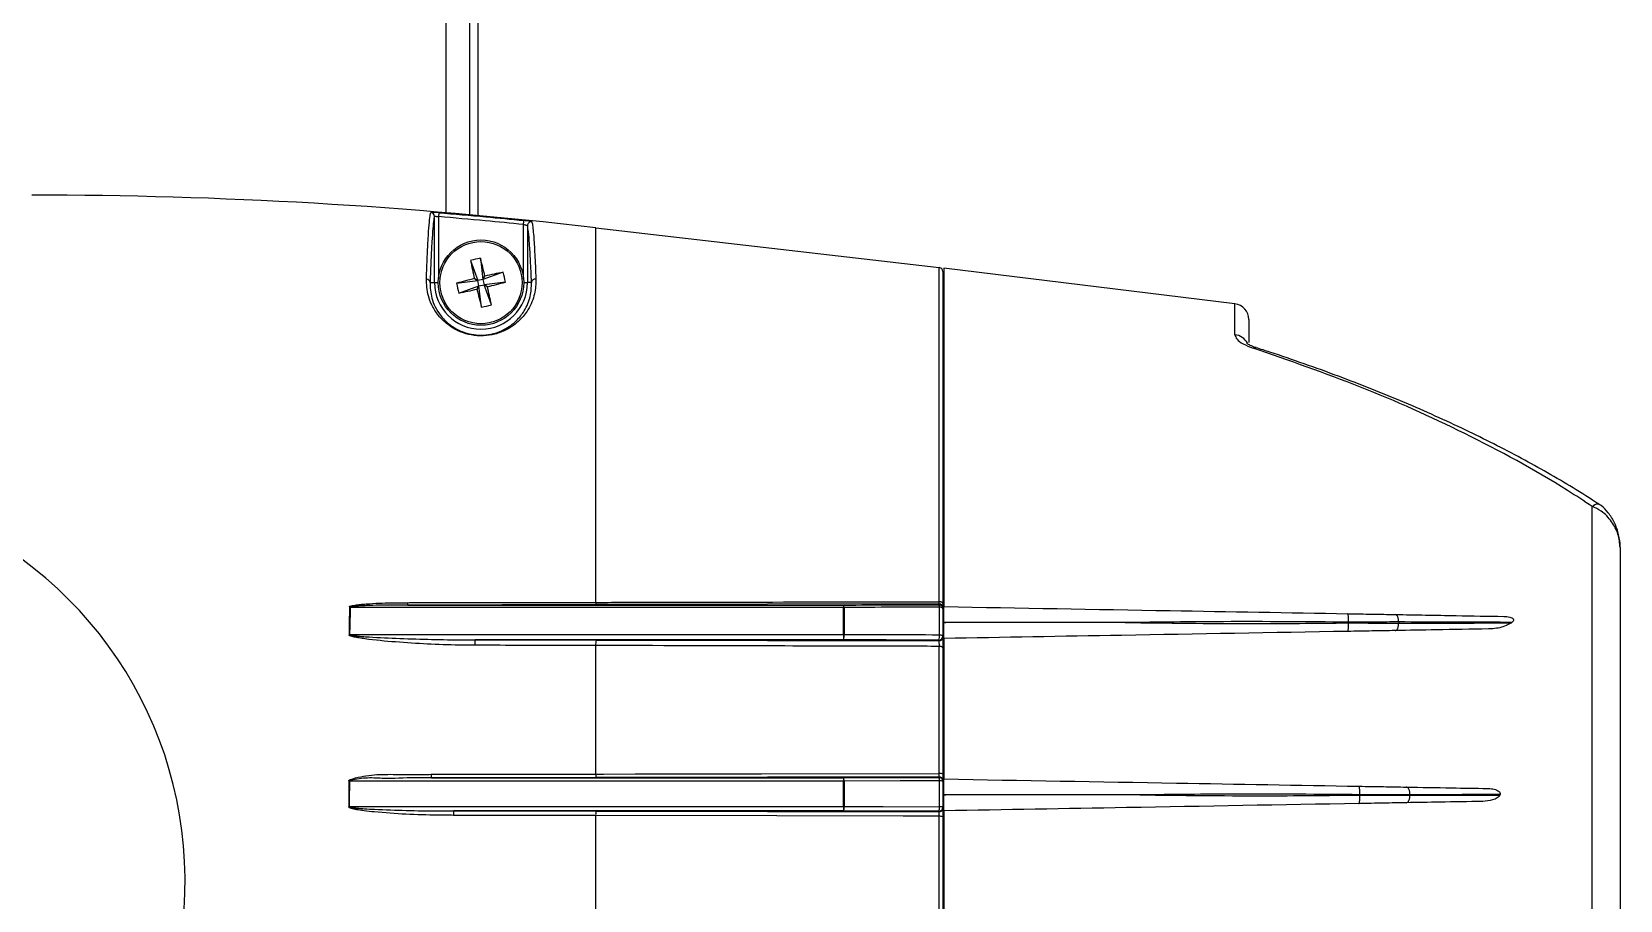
# Model space of a CAD drawing. Extents: x 12.3 to 108.7, y 1.1 to 80.4.
# Drawn here: x 77.17 to 83.16, y 32.62 to 35.89 of the extents above; entities that cross this region are included whole.
import ezdxf

# ---------------------------------------------------------------- set-up
doc = ezdxf.new("R2010")
doc.units = 0
doc.header["$MEASUREMENT"] = 0
doc.layers.add('OBJECT', color=7, linetype='CONTINUOUS')

msp = doc.modelspace()

# ---------------------------------------------------------------- linework, layer by layer
at = {"layer": 'OBJECT'}
for p, q in [((78.8551, 40.9625), (78.8561, 35.2001)), ((78.7361, 35.2107), (78.7351, 40.8725)), ((78.8261, 35.2029), (78.8251, 40.8725)), ((78.6923, 34.947), (78.6923, 35.197)), ((78.7073, 35.1959), (78.7073, 34.9624)), ((79.0278, 34.9624), (79.0278, 35.1663)), ((79.0428, 35.1618), (79.0428, 34.947)), ((79.3004, 33.7412), (79.3004, 35.154)), ((79.3004, 35.154), (80.5962, 35.0036)), ((78.8283, 35.0302), (78.8552, 34.9546)), ((78.8653, 35.039), (78.8752, 34.9593)), ((80.5962, 33.7437), (80.5962, 35.0036)), ((80.6095, 34.9887), (80.6095, 33.737)), ((81.7112, 34.8673), (80.6138, 35.002)), ((80.6138, 35.002), (80.6138, 33.725)), ((78.6754, 34.947), (78.6923, 34.947)), ((78.6923, 34.947), (78.7066, 34.947)), ((78.7755, 34.9447), (78.8552, 34.9546)), ((78.7843, 34.9077), (78.8599, 34.9346)), ((78.843, 34.9621), (78.8552, 34.9546)), ((78.8599, 34.9346), (78.8524, 34.9225)), ((78.8752, 34.9593), (78.8552, 34.9546)), ((78.8599, 34.9346), (78.8552, 34.9546)), ((78.8599, 34.9346), (78.8799, 34.9393)), ((78.8698, 34.8549), (78.8599, 34.9346)), ((78.9508, 34.9862), (78.8752, 34.9593)), ((78.8752, 34.9593), (78.8827, 34.9715)), ((78.8752, 34.9593), (78.8799, 34.9393)), ((78.9596, 34.9492), (78.8799, 34.9393)), ((78.8921, 34.9318), (78.8799, 34.9393)), ((78.9068, 34.8637), (78.8799, 34.9393)), ((79.0286, 34.947), (79.0428, 34.947)), ((79.0581, 34.947), (79.0428, 34.947)), ((81.7112, 34.7505), (81.7112, 34.8673)), ((81.7638, 34.8078), (81.7638, 34.7214)), ((83.0585, 31.2808), (83.0585, 34.1032)), ((83.085, 34.1108), (83.0838, 34.1118)), ((83.1638, 33.9481), (83.1638, 31.436)), ((79.3021, 33.7326), (78.5914, 33.7312)), ((78.5914, 33.7312), (80.2345, 33.731)), ((80.5945, 33.7355), (79.3021, 33.7326)), ((80.5945, 33.7321), (80.5945, 33.7355)), ((78.3872, 33.7223), (78.3745, 33.7223)), ((80.2344, 33.6202), (80.2344, 33.7221)), ((80.2368, 33.722), (80.2368, 33.6201)), ((80.5969, 33.6192), (80.5969, 33.7232)), ((80.6095, 33.7205), (80.6095, 33.7171)), ((80.6095, 33.7171), (80.6095, 33.6137)), ((78.372, 33.62), (78.3855, 33.62)), ((80.6095, 33.6137), (80.6095, 33.6109)), ((80.6138, 33.6652), (80.6138, 33.6649)), ((82.1396, 33.6665), (82.1396, 33.6636)), ((82.3287, 33.6673), (82.3287, 33.6627)), ((80.2345, 33.5998), (78.8459, 33.5996)), ((78.8459, 33.5996), (79.3021, 33.5987)), ((79.3004, 33.0936), (79.3004, 33.5784)), ((79.3021, 33.5987), (80.5945, 33.5959)), ((80.5945, 33.5959), (80.5945, 33.5987)), ((80.5962, 33.0961), (80.5962, 33.5752)), ((80.6095, 33.5695), (80.6095, 33.0935)), ((80.6138, 33.605), (80.6138, 33.075)), ((78.3698, 33.0701), (78.3691, 32.9685)), ((79.3021, 33.081), (78.6804, 33.0799)), ((78.6804, 33.0799), (80.2345, 33.0798)), ((80.5945, 33.0837), (79.3021, 33.081)), ((80.5945, 33.0808), (80.5945, 33.0837)), ((78.3854, 33.0672), (78.3716, 33.0672)), ((80.2344, 32.9712), (80.2344, 33.067)), ((80.2368, 33.0669), (80.2368, 32.9711)), ((80.5969, 32.9702), (80.5969, 33.068)), ((80.6095, 33.0687), (80.6095, 33.0658)), ((80.6095, 33.0658), (80.6095, 32.9685)), ((80.6138, 33.0152), (80.6138, 33.0149)), ((82.1823, 33.0157), (82.1823, 33.0144)), ((82.3714, 33.0156), (82.3714, 33.0145)), ((78.3705, 32.971), (78.3848, 32.971)), ((80.2345, 32.9545), (78.7652, 32.9544)), ((78.7652, 32.9544), (79.3021, 32.9534)), ((79.3021, 32.9534), (80.5945, 32.9508)), ((80.5945, 32.9508), (80.5945, 32.9535)), ((80.6095, 32.9685), (80.6095, 32.9658)), ((80.6138, 32.955), (80.6138, 32.429)), ((79.3004, 32.4471), (79.3004, 32.9369)), ((80.5962, 32.4499), (80.5962, 32.9342)), ((80.6095, 32.9327), (80.6095, 32.4514))]:
    msp.add_line(p, q, dxfattribs=at)
at = {"layer": 'OBJECT', "flags": 128}
for points in [[(78.7085, 35.2108), (78.7085, 35.2104), (78.7084, 35.2095), (78.7083, 35.2081), (78.7082, 35.2062), (78.708, 35.204), (78.7078, 35.2015), (78.7075, 35.1987), (78.7073, 35.1959)], [(79.0278, 35.1663), (79.0281, 35.1691), (79.0284, 35.1719), (79.0286, 35.1744), (79.0289, 35.1766), (79.029, 35.1785), (79.0292, 35.1799), (79.0293, 35.1808), (79.0293, 35.1812)], [(81.7804, 34.6996), (81.7869, 34.702), (81.7915, 34.7016)], [(83.0585, 34.1032), (83.0682, 34.11), (83.0766, 34.113), (83.0831, 34.1122), (83.0838, 34.1118)], [(80.6095, 33.737), (80.6093, 33.7382), (80.6085, 33.7394), (80.6073, 33.7405), (80.6057, 33.7415), (80.6037, 33.7423), (80.6014, 33.743), (80.5989, 33.7435), (80.5962, 33.7437)], [(80.2344, 33.7221), (80.2044, 33.7221), (80.0844, 33.7221), (79.6044, 33.7222), (78.3872, 33.7223)], [(80.6095, 33.7171), (80.6093, 33.7182), (80.6086, 33.7193), (80.6075, 33.7203), (80.6059, 33.7212), (80.604, 33.7219), (80.6018, 33.7225), (80.5994, 33.723), (80.5969, 33.7232)], [(78.3855, 33.62), (78.4155, 33.62), (78.5355, 33.62), (79.0155, 33.6201), (80.2344, 33.6202)], [(80.5969, 33.6192), (80.5994, 33.619), (80.6018, 33.6186), (80.604, 33.618), (80.6059, 33.6173), (80.6075, 33.6165), (80.6086, 33.6156), (80.6093, 33.6147), (80.6095, 33.6137)], [(80.6095, 33.5695), (80.6093, 33.5706), (80.6085, 33.5716), (80.6073, 33.5725), (80.6057, 33.5733), (80.6037, 33.5741), (80.6014, 33.5746), (80.5989, 33.575), (80.5962, 33.5752)], [(79.3004, 33.0936), (79.3302, 33.0937), (79.4493, 33.0939), (79.926, 33.0948), (80.5962, 33.0961)], [(80.2345, 33.0798), (80.4206, 33.0803), (80.5945, 33.0808)], [(80.2344, 33.067), (80.2044, 33.067), (80.0844, 33.067), (79.6044, 33.067), (78.3854, 33.0672)], [(80.5969, 33.068), (80.5672, 33.0679), (80.4487, 33.0676), (80.2368, 33.0669)], [(78.3848, 32.971), (78.4148, 32.971), (78.5348, 32.971), (79.0148, 32.971), (80.2344, 32.9712)], [(80.5945, 32.9535), (80.4201, 32.954), (80.2345, 32.9545)], [(80.2368, 32.9711), (80.2665, 32.9711), (80.385, 32.9707), (80.5969, 32.9702)], [(80.5962, 32.9342), (80.5797, 32.9343), (80.4605, 32.9345), (79.9837, 32.9355), (79.3004, 32.9369)]]:
    msp.add_lwpolyline(points, dxfattribs=at)
at = {"layer": 'OBJECT'}
for radius in [0.161, 0.1549]:
    msp.add_circle((78.8676, 34.947), radius, dxfattribs=at)
for centre, radius, start, end in [((77.1734, 16.8302), 18.4468, 83.37883, 90), ((78.6773, 35.1969), 0.015, 0.09332, 85.29853), ((79.0578, 35.1618), 0.015, 84.16613, 179.88992), ((78.938, 34.6493), 0.3964, 100.56009, 106.06169), ((81.5402, 35.5816), 2.7674, 191.49251, 192.93646), ((76.1932, 34.3165), 2.7681, 13.68547, 15.12902), ((80.5945, 34.9887), 0.015, 0, 83.37883), ((78.6611, 34.9461), 0.0143, 3.40921, 88.08738), ((78.8676, 34.947), 0.1753, 180, 0), ((79.4978, 32.273), 2.7677, 103.68521, 105.12899), ((79.1655, 35.0174), 0.3967, 190.56197, 196.06014), ((79.5024, 32.2734), 2.7683, 101.4929, 102.93636), ((78.2372, 37.6211), 2.7679, 283.68526, 285.12894), ((76.1927, 34.3118), 2.7696, 11.49333, 12.93611), ((78.5698, 34.8765), 0.3966, 10.56113, 16.06098), ((79.0728, 34.946), 0.0147, 82.47249, 176.41665), ((78.2329, 37.6195), 2.7673, 281.49271, 282.93668), ((81.5397, 35.5768), 2.7658, 193.68461, 195.12936), ((80.5988, 34.9098), 0.015, 315.33903, 0), ((81.7038, 34.8078), 0.06, 0, 83), ((78.7971, 35.2447), 0.3965, 280.56026, 286.06131), ((81.705, 34.6911), 0.0597, 26.9165, 84.05725), ((76.2515, 32.692), 1.5, 209.92643, 65.38549), ((78.6135, 33.7386), 0.0233, 176.46768, 198.44467), ((79.3163, 33.7399), 0.0159, 175.25149, 207.36688), ((80.5069, 33.7236), 0.2725, 178.43896, 180.3229), ((80.2233, 33.7233), 0.0136, 354.38155, 34.62791), ((80.5945, 33.7205), 0.015, 0.00639, 90.00341), ((80.5837, 33.7245), 0.0133, 354.43804, 35.01726), ((80.5945, 33.7171), 0.015, 0.00612, 90.00369), ((80.2345, 33.6851), 0.037, 86.38001, 90.15402), ((81.0679, 33.6139), 0.8336, 179.56885, 180.97383), ((80.2345, 33.5791), 0.0411, 86.74103, 90.13803), ((80.2009, 33.6139), 0.0365, 337.12769, 9.78673), ((80.5608, 33.6129), 0.0366, 337.12345, 9.86466), ((80.5945, 33.6137), 0.015, 269.99631, 359.99388), ((80.5945, 33.6109), 0.015, 269.99631, 359.9936), ((78.9046, 33.5855), 0.0603, 166.4661, 185.86648), ((79.348, 33.5846), 0.048, 162.86618, 187.42404), ((78.7176, 33.0899), 0.0385, 176.05891, 195.01958), ((79.3281, 33.091), 0.0278, 174.66193, 201.00917), ((80.7147, 33.0697), 0.4803, 178.80317, 180.33023), ((80.2149, 33.0696), 0.0221, 353.18625, 27.46333), ((80.5945, 33.0687), 0.015, 0.00639, 90.00341), ((80.575, 33.0706), 0.022, 353.19858, 27.53888), ((80.5945, 33.0658), 0.015, 0.00639, 90.00341), ((80.5992, 33.0759), 0.0204, 59.56323, 98.22946), ((80.2345, 32.9655), 0.1014, 88.68237, 90.05725), ((80.5996, 33.0464), 0.0218, 62.83903, 97.21314), ((80.6092, 33.033), 0.00768, 272.70698, 307.65904), ((80.6095, 33.032), 0.00672, 270.1165, 310.24867), ((78.8158, 32.9421), 0.052, 166.37747, 184.63619), ((79.3397, 32.9411), 0.0396, 161.93262, 186.08543), ((80.9252, 32.9669), 0.6908, 179.64356, 181.02327), ((80.2345, 32.8349), 0.1362, 89.01862, 90.04213), ((80.2066, 32.9669), 0.0305, 336.01723, 7.97141), ((80.5666, 32.9659), 0.0305, 336.03506, 7.98301), ((80.5945, 32.9685), 0.015, 269.99638, 359.99368), ((80.5945, 32.9658), 0.015, 269.99638, 359.99368), ((80.5996, 32.9421), 0.0282, 69.51217, 95.66239), ((80.6092, 32.9776), 0.00868, 271.86868, 302.09896), ((80.5993, 32.9027), 0.0317, 71.11597, 95.46614)]:
    msp.add_arc(centre, radius, start, end, dxfattribs=at)
for centre, major_axis, start_param, end_param in [((85.2325, 32.692), (3.0188, 0), 2.532933, 2.534061), ((85.5957, 32.692), (2.9415, 0), 2.944733, 2.946684)]:
    msp.add_ellipse(centre, major_axis=major_axis, ratio=0.564143, start_param=start_param, end_param=end_param, dxfattribs=at)
for points, knots in [([(78.6616, 34.9604), (78.6627, 34.9895), (78.6649, 35.0477), (78.6684, 35.1153), (78.672, 35.1673), (78.6747, 35.1916), (78.6768, 35.2055), (78.6778, 35.209), (78.6785, 35.2119)], [0, 0, 0, 0, 0.207238, 0.414476, 0.627735, 0.840994, 0.870634, 1, 1, 1, 1]), ([(78.6923, 35.197), (78.6914, 35.1932), (78.6892, 35.1845), (78.6859, 35.1535), (78.6823, 35.1033), (78.6788, 35.0362), (78.6765, 34.9767), (78.6754, 34.947)], [0, 0, 0, 0, 0.1589953, 0.366236, 0.5734768, 0.7867384, 1, 1, 1, 1]), ([(78.7085, 35.2108), (78.7064, 35.211), (78.701, 35.2114), (78.6926, 35.212), (78.685, 35.2123), (78.6797, 35.2123), (78.6789, 35.212), (78.6785, 35.2119)], [0, 0, 0, 0, 0.135941, 0.351685, 0.56732, 0.783549, 1, 1, 1, 1]), ([(78.6923, 35.197), (78.6925, 35.1971), (78.6929, 35.1974), (78.6955, 35.1974), (78.6994, 35.1971), (78.7035, 35.1965), (78.7062, 35.1961), (78.7073, 35.1959)], [0, 0, 0, 0, 0.215648, 0.430899, 0.646267, 0.862919, 1, 1, 1, 1]), ([(79.0278, 35.1663), (78.9799, 35.171), (78.8731, 35.1816), (78.7662, 35.1908), (78.7073, 35.1959)], [0, 0, 0, 0, 0.448856, 1, 1, 1, 1]), ([(78.7085, 35.2108), (78.7675, 35.2058), (78.8745, 35.1966), (78.9814, 35.186), (79.0293, 35.1812)], [0, 0, 0, 0, 0.551144, 1, 1, 1, 1]), ([(79.0593, 35.1767), (79.0592, 35.1768), (79.0588, 35.1771), (79.0553, 35.1779), (79.0485, 35.179), (79.0395, 35.1801), (79.0327, 35.1808), (79.0293, 35.1812)], [0, 0, 0, 0, 0.126339, 0.344961, 0.563733, 0.781985, 1, 1, 1, 1]), ([(79.0593, 35.1767), (79.0598, 35.1751), (79.0621, 35.1662), (79.0659, 35.1316), (79.0706, 35.0585), (79.0733, 34.9933), (79.0747, 34.9606)], [0, 0, 0, 0, 0.081959, 0.443626, 0.720357, 1, 1, 1, 1]), ([(79.0278, 35.1663), (79.0295, 35.1659), (79.0329, 35.1652), (79.0374, 35.1641), (79.0408, 35.163), (79.0425, 35.1622), (79.0427, 35.1619), (79.0428, 35.1618)], [0, 0, 0, 0, 0.219139, 0.438506, 0.657504, 0.874966, 1, 1, 1, 1]), ([(79.0581, 34.947), (79.0569, 34.9758), (79.0545, 35.0335), (79.0507, 35.0965), (79.0468, 35.1426), (79.0441, 35.1554), (79.0428, 35.1618)], [0, 0, 0, 0, 0.245748, 0.491496, 0.745748, 1, 1, 1, 1]), ([(79.0747, 34.9606), (79.0741, 34.9421), (79.073, 34.9052), (79.0512, 34.8513), (79.0153, 34.8043), (78.9726, 34.7717), (78.9236, 34.7522), (78.8773, 34.7448), (78.8319, 34.748), (78.7875, 34.761), (78.7422, 34.7861), (78.706, 34.8218), (78.6817, 34.8609), (78.6637, 34.9083), (78.6624, 34.9398), (78.6616, 34.9604)], [0, 0, 0, 0, 0.125433, 0.250544, 0.33583, 0.421463, 0.47417, 0.518562, 0.563218, 0.601623, 0.653332, 0.731718, 0.800834, 0.870115, 1, 1, 1, 1]), ([(78.6754, 34.947), (78.6762, 34.928), (78.6778, 34.8891), (78.7047, 34.8306), (78.7495, 34.7862), (78.7917, 34.7628), (78.8307, 34.7514), (78.8581, 34.7489), (78.8865, 34.7495), (78.9187, 34.7546), (78.9641, 34.7727), (79.0036, 34.8029), (79.0368, 34.8463), (79.0568, 34.896), (79.0577, 34.93), (79.0581, 34.947)], [0, 0, 0, 0, 0.131763, 0.270738, 0.348597, 0.399168, 0.436279, 0.471688, 0.479413, 0.522521, 0.574394, 0.659829, 0.745717, 0.872705, 1, 1, 1, 1]), ([(81.7112, 34.7505), (81.7128, 34.745), (81.716, 34.7341), (81.7401, 34.7154), (81.7667, 34.705), (81.7804, 34.6996)], [0, 0, 0, 0, 0.326541, 0.652944, 1, 1, 1, 1]), ([(81.7916, 34.7016), (81.7911, 34.7017), (81.782, 34.7044), (81.7691, 34.7101), (81.7575, 34.7171), (81.7564, 34.7182), (81.7559, 34.7186)], [0, 0, 0, 0, 0.020624, 0.417903, 0.754576, 1, 1, 1, 1]), ([(83.0585, 34.1032), (83.0274, 34.1235), (82.8719, 34.2248), (82.5827, 34.3819), (82.1861, 34.5591), (81.9159, 34.6527), (81.7804, 34.6996)], [0, 0, 0, 0, 0.077798, 0.389331, 0.69397, 1, 1, 1, 1]), ([(83.0838, 34.1118), (83.0514, 34.1323), (82.9559, 34.193), (82.789, 34.2876), (82.5771, 34.395), (82.3467, 34.4984), (82.1002, 34.5964), (81.9126, 34.6623), (81.8085, 34.6961), (81.7915, 34.7016)], [0, 0, 0, 0, 0.079797, 0.235742, 0.401344, 0.578667, 0.767792, 0.962012, 1, 1, 1, 1]), ([(83.1638, 33.9481), (83.1622, 33.9649), (83.1588, 33.9988), (83.1331, 34.0471), (83.0984, 34.0843), (83.07, 34.0978), (83.0585, 34.1032)], [0, 0, 0, 0, 0.261322, 0.527902, 0.808326, 1, 1, 1, 1]), ([(83.1636, 33.9484), (83.1637, 33.9497), (83.1645, 33.9656), (83.159, 33.9978), (83.1447, 34.0414), (83.1212, 34.0783), (83.1003, 34.1019), (83.0862, 34.1094), (83.0833, 34.111)], [0, 0, 0, 0, 0.021417, 0.250322, 0.506533, 0.742974, 0.946849, 1, 1, 1, 1]), ([(78.3718, 33.7261), (78.372, 33.7261), (78.3731, 33.7266), (78.3758, 33.7275), (78.3805, 33.7288), (78.3875, 33.7302), (78.398, 33.7318), (78.4142, 33.7337), (78.4588, 33.7375), (78.5186, 33.7396), (78.5703, 33.7399), (78.5902, 33.74)], [0, 0, 0, 0, 0.002797, 0.017465, 0.038764, 0.069921, 0.115814, 0.184477, 0.29348, 0.728344, 1, 1, 1, 1]), ([(78.5914, 33.7312), (78.5715, 33.7312), (78.5197, 33.731), (78.46, 33.7299), (78.4153, 33.7281), (78.3991, 33.7271), (78.3886, 33.7263), (78.3816, 33.7256), (78.3769, 33.725), (78.3741, 33.7245), (78.3728, 33.7242), (78.3725, 33.7241)], [0, 0, 0, 0, 0.272503, 0.708145, 0.816959, 0.885248, 0.930636, 0.961189, 0.9818, 0.995698, 1, 1, 1, 1]), ([(78.5902, 33.74), (78.6002, 33.7401), (78.65, 33.7401), (78.8592, 33.7404), (79.086, 33.7408), (79.2725, 33.7412), (79.3004, 33.7412)], [0, 0, 0, 0, 0.0420035, 0.2100173, 0.8821409, 1, 1, 1, 1]), ([(79.3004, 33.7412), (79.3103, 33.7412), (79.3599, 33.7413), (79.5681, 33.7417), (79.9902, 33.7426), (80.3725, 33.7433), (80.5962, 33.7437)], [0, 0, 0, 0, 0.022956, 0.114782, 0.482084, 1, 1, 1, 1]), ([(80.2345, 33.731), (80.2966, 33.7312), (80.4167, 33.7316), (80.5367, 33.732), (80.5945, 33.7321)], [0, 0, 0, 0, 0.517825, 1, 1, 1, 1]), ([(80.5945, 33.7355), (80.5946, 33.7355), (80.5948, 33.7356), (80.5953, 33.7366), (80.5959, 33.7394), (80.5961, 33.7423), (80.5962, 33.7437)], [0, 0, 0, 0, 0.068275, 0.382156, 0.692304, 1, 1, 1, 1]), ([(80.6095, 33.737), (80.6095, 33.7341), (80.6095, 33.7284), (80.6095, 33.7227), (80.6095, 33.7207), (80.6095, 33.7205), (80.6095, 33.7205)], [0, 0, 0, 0, 0.310161, 0.620243, 0.932228, 1, 1, 1, 1]), ([(78.3718, 33.7261), (78.3718, 33.7251), (78.3711, 33.6892), (78.3705, 33.6526), (78.37, 33.617)], [0, 0, 0, 0, 0.0256531, 1, 1, 1, 1]), ([(78.3725, 33.7241), (78.3723, 33.7243), (78.3719, 33.7248), (78.3718, 33.7255), (78.3718, 33.7259), (78.3718, 33.7261)], [0, 0, 0, 0, 0.362472, 0.825083, 1, 1, 1, 1]), ([(78.3745, 33.7223), (78.3742, 33.7128), (78.3738, 33.6941), (78.3729, 33.66), (78.3723, 33.6353), (78.372, 33.62)], [0, 0, 0, 0, 0.281298, 0.553444, 1, 1, 1, 1]), ([(78.3725, 33.7241), (78.3731, 33.7236), (78.3738, 33.723), (78.3744, 33.7224), (78.3745, 33.7223)], [0, 0, 0, 0, 0.9453862, 1, 1, 1, 1]), ([(80.5969, 33.7232), (80.539, 33.723), (80.419, 33.7226), (80.299, 33.7222), (80.2368, 33.722)], [0, 0, 0, 0, 0.482175, 1, 1, 1, 1]), ([(80.6138, 33.725), (80.8981, 33.7201), (81.4057, 33.7112), (81.913, 33.7024), (82.1363, 33.6985)], [0, 0, 0, 0, 0.560011, 1, 1, 1, 1]), ([(80.6138, 33.6652), (80.6138, 33.6719), (80.6138, 33.6852), (80.6138, 33.7031), (80.6138, 33.7166), (80.6138, 33.724), (80.6138, 33.7247), (80.6138, 33.725)], [0, 0, 0, 0, 0.212707, 0.42542, 0.638709, 0.853371, 1, 1, 1, 1]), ([(82.1396, 33.6665), (82.1396, 33.6705), (82.1397, 33.6767), (82.1393, 33.6841), (82.1389, 33.6892), (82.1383, 33.6934), (82.1375, 33.6974), (82.1368, 33.698), (82.1363, 33.6985)], [0, 0, 0, 0, 0.239486, 0.36838, 0.500001, 0.631621, 0.760515, 1, 1, 1, 1]), ([(82.1363, 33.6985), (82.1674, 33.6979), (82.2299, 33.6968), (82.2867, 33.6958), (82.3152, 33.6953)], [0, 0, 0, 0, 0.498895, 1, 1, 1, 1]), ([(82.3287, 33.6673), (82.3286, 33.6708), (82.3283, 33.6762), (82.3267, 33.6827), (82.325, 33.6872), (82.3228, 33.6908), (82.3196, 33.6943), (82.3169, 33.6949), (82.3152, 33.6953)], [0, 0, 0, 0, 0.239578, 0.368442, 0.500003, 0.631567, 0.760427, 1, 1, 1, 1]), ([(82.3152, 33.6953), (82.3918, 33.694), (82.5286, 33.6916), (82.6656, 33.6892), (82.7258, 33.6882)], [0, 0, 0, 0, 0.5599933, 1, 1, 1, 1]), ([(82.7258, 33.6882), (82.7331, 33.6878), (82.7434, 33.6873), (82.7545, 33.6837), (82.759, 33.6808), (82.761, 33.6785), (82.7619, 33.676), (82.7618, 33.6734), (82.7601, 33.6696), (82.7575, 33.6673), (82.7558, 33.6658)], [0, 0, 0, 0, 0.401425, 0.570185, 0.633488, 0.697359, 0.744461, 0.791503, 0.861691, 1, 1, 1, 1]), ([(78.37, 33.617), (78.37, 33.6174), (78.37, 33.6178), (78.3703, 33.6184), (78.3705, 33.6186), (78.3705, 33.6187)], [0, 0, 0, 0, 0.523373, 0.849029, 1, 1, 1, 1]), ([(78.8446, 33.5793), (78.8247, 33.5795), (78.7252, 33.5803), (78.5868, 33.5876), (78.4612, 33.5989), (78.4109, 33.6063), (78.3959, 33.6091), (78.3861, 33.6113), (78.3795, 33.613), (78.3751, 33.6145), (78.3721, 33.6158), (78.3706, 33.6167), (78.37, 33.617)], [0, 0, 0, 0, 0.125379, 0.627152, 0.870411, 0.916674, 0.946272, 0.966127, 0.979625, 0.988861, 0.995231, 1, 1, 1, 1]), ([(78.3705, 33.6187), (78.371, 33.6191), (78.3715, 33.6195), (78.3719, 33.62), (78.372, 33.62)], [0, 0, 0, 0, 0.922656, 1, 1, 1, 1]), ([(78.3705, 33.6187), (78.3714, 33.6184), (78.3731, 33.6179), (78.3762, 33.6172), (78.3806, 33.6165), (78.3872, 33.6156), (78.397, 33.6145), (78.412, 33.6131), (78.4625, 33.6094), (78.5881, 33.6037), (78.7264, 33.6001), (78.826, 33.5997), (78.8459, 33.5996)], [0, 0, 0, 0, 0.005411, 0.011409, 0.020306, 0.033495, 0.053076, 0.082438, 0.128519, 0.371816, 0.874479, 1, 1, 1, 1]), ([(80.2368, 33.6201), (80.2467, 33.6201), (80.296, 33.62), (80.416, 33.6197), (80.5262, 33.6194), (80.5969, 33.6192)], [0, 0, 0, 0, 0.082168, 0.41084, 1, 1, 1, 1]), ([(80.6095, 33.6109), (80.6095, 33.6105), (80.6095, 33.6097), (80.6095, 33.6043), (80.6095, 33.5965), (80.6095, 33.5869), (80.6095, 33.5775), (80.6095, 33.5719), (80.6095, 33.5695)], [0, 0, 0, 0, 0.175412, 0.350845, 0.525654, 0.699175, 0.87151, 1, 1, 1, 1]), ([(80.6208, 33.665), (80.6195, 33.6651), (80.6172, 33.6651), (80.6149, 33.6651), (80.6138, 33.6652)], [0, 0, 0, 0, 0.559957, 1, 1, 1, 1]), ([(80.6138, 33.6649), (80.6151, 33.6649), (80.6174, 33.665), (80.6198, 33.665), (80.6208, 33.665)], [0, 0, 0, 0, 0.56004, 1, 1, 1, 1]), ([(80.6138, 33.605), (80.6138, 33.6055), (80.6138, 33.6066), (80.6138, 33.6158), (80.6138, 33.6305), (80.6138, 33.6478), (80.6138, 33.6597), (80.6138, 33.6649)], [0, 0, 0, 0, 0.187597, 0.404758, 0.62077, 0.835172, 1, 1, 1, 1]), ([(82.1363, 33.6316), (81.8521, 33.6267), (81.3445, 33.6178), (80.8371, 33.6089), (80.6138, 33.605)], [0, 0, 0, 0, 0.560008, 1, 1, 1, 1]), ([(81.2971, 33.665), (81.2964, 33.665), (81.1774, 33.665), (80.9737, 33.665), (80.7495, 33.665), (80.6431, 33.665), (80.6213, 33.665), (80.6208, 33.665)], [0, 0, 0, 0, 0.002912, 0.527889, 0.903606, 0.997536, 1, 1, 1, 1]), ([(82.1396, 33.6665), (81.9824, 33.6677), (81.7015, 33.6698), (81.4206, 33.6665), (81.2971, 33.665)], [0, 0, 0, 0, 0.559937, 1, 1, 1, 1]), ([(81.2971, 33.665), (81.4543, 33.6632), (81.7352, 33.6598), (82.0161, 33.6624), (82.1396, 33.6636)], [0, 0, 0, 0, 0.560064, 1, 1, 1, 1]), ([(82.1363, 33.6316), (82.1368, 33.632), (82.1375, 33.6327), (82.1383, 33.6367), (82.1389, 33.6408), (82.1393, 33.646), (82.1397, 33.6534), (82.1396, 33.6596), (82.1396, 33.6636)], [0, 0, 0, 0, 0.239485, 0.368379, 0.499999, 0.631621, 0.760513, 1, 1, 1, 1]), ([(82.3152, 33.6347), (82.2867, 33.6342), (82.2299, 33.6332), (82.1674, 33.6322), (82.1363, 33.6316)], [0, 0, 0, 0, 0.501105, 1, 1, 1, 1]), ([(82.3287, 33.6673), (82.2988, 33.6672), (82.2389, 33.6668), (82.1727, 33.6666), (82.1396, 33.6665)], [0, 0, 0, 0, 0.500039, 1, 1, 1, 1]), ([(82.1396, 33.6636), (82.1727, 33.6635), (82.2389, 33.6632), (82.2988, 33.6629), (82.3287, 33.6627)], [0, 0, 0, 0, 0.499961, 1, 1, 1, 1]), ([(82.3152, 33.6347), (82.3169, 33.6351), (82.3196, 33.6358), (82.3228, 33.6393), (82.325, 33.6429), (82.3267, 33.6473), (82.3283, 33.6538), (82.3286, 33.6592), (82.3287, 33.6627)], [0, 0, 0, 0, 0.239573, 0.368433, 0.499997, 0.631558, 0.760422, 1, 1, 1, 1]), ([(82.6676, 33.6409), (82.6017, 33.6397), (82.484, 33.6377), (82.3668, 33.6356), (82.3152, 33.6347)], [0, 0, 0, 0, 0.560019, 1, 1, 1, 1]), ([(82.7558, 33.6658), (82.6761, 33.6659), (82.5337, 33.666), (82.3913, 33.6669), (82.3287, 33.6673)], [0, 0, 0, 0, 0.560009, 1, 1, 1, 1]), ([(82.3287, 33.6627), (82.4081, 33.6627), (82.5498, 33.6627), (82.6915, 33.6638), (82.7539, 33.6642)], [0, 0, 0, 0, 0.560013, 1, 1, 1, 1]), ([(82.7539, 33.6642), (82.7473, 33.6604), (82.7267, 33.6483), (82.6959, 33.6423), (82.6732, 33.6412), (82.6676, 33.6409)], [0, 0, 0, 0, 0.2596, 0.81953, 1, 1, 1, 1]), ([(79.3004, 33.5784), (79.2904, 33.5784), (79.2408, 33.5785), (79.089, 33.5788), (78.9469, 33.5791), (78.8446, 33.5793)], [0, 0, 0, 0, 0.065425, 0.327127, 1, 1, 1, 1]), ([(80.5962, 33.5752), (80.5907, 33.5752), (80.5456, 33.5754), (80.3416, 33.5758), (79.9151, 33.5769), (79.5284, 33.5778), (79.3004, 33.5784)], [0, 0, 0, 0, 0.012733, 0.10463, 0.472217, 1, 1, 1, 1]), ([(80.5945, 33.5987), (80.5362, 33.5989), (80.4162, 33.5992), (80.2961, 33.5996), (80.2345, 33.5998)], [0, 0, 0, 0, 0.486256, 1, 1, 1, 1]), ([(80.5962, 33.5752), (80.5963, 33.5764), (80.5964, 33.5792), (80.5964, 33.5839), (80.5961, 33.5887), (80.5957, 33.5926), (80.5951, 33.5953), (80.5947, 33.5957), (80.5945, 33.5959)], [0, 0, 0, 0, 0.127468, 0.298197, 0.470654, 0.645567, 0.822388, 1, 1, 1, 1]), ([(78.3698, 33.0701), (78.3705, 33.0706), (78.3722, 33.0716), (78.3992, 33.0818), (78.4545, 33.0923), (78.5367, 33.0929), (78.6118, 33.0916), (78.6593, 33.0923), (78.6792, 33.0926)], [0, 0, 0, 0, 0.008411, 0.018317, 0.278662, 0.543367, 0.808448, 1, 1, 1, 1]), ([(78.3703, 33.0685), (78.3702, 33.0686), (78.3699, 33.069), (78.3698, 33.0696), (78.3698, 33.07), (78.3698, 33.0701)], [0, 0, 0, 0, 0.328354, 0.803588, 1, 1, 1, 1]), ([(78.6804, 33.0799), (78.6605, 33.08), (78.5988, 33.0802), (78.5161, 33.0747), (78.432, 33.0813), (78.3907, 33.0727), (78.3703, 33.0685)], [0, 0, 0, 0, 0.192255, 0.594971, 0.799937, 1, 1, 1, 1]), ([(78.6792, 33.0926), (78.6891, 33.0926), (78.739, 33.0926), (78.9463, 33.0929), (79.1432, 33.0933), (79.3004, 33.0936)], [0, 0, 0, 0, 0.04805, 0.240252, 1, 1, 1, 1]), ([(80.5945, 33.0837), (80.5947, 33.0839), (80.5951, 33.0844), (80.5957, 33.0873), (80.5961, 33.0912), (80.5962, 33.0945), (80.5962, 33.0961)], [0, 0, 0, 0, 0.271883, 0.516818, 0.7591, 1, 1, 1, 1]), ([(80.6095, 33.0935), (80.6095, 33.0902), (80.6095, 33.0837), (80.6095, 33.0758), (80.6095, 33.07), (80.6095, 33.0692), (80.6095, 33.0687)], [0, 0, 0, 0, 0.243097, 0.486152, 0.730263, 1, 1, 1, 1]), ([(80.6138, 33.075), (80.9061, 33.0699), (81.4279, 33.0608), (81.9495, 33.0517), (82.179, 33.0477)], [0, 0, 0, 0, 0.56001, 1, 1, 1, 1]), ([(80.6138, 33.0152), (80.6138, 33.0219), (80.6138, 33.0352), (80.6138, 33.0531), (80.6138, 33.0666), (80.6138, 33.074), (80.6138, 33.0747), (80.6138, 33.075)], [0, 0, 0, 0, 0.212707, 0.4254186, 0.638708, 0.8533697, 1, 1, 1, 1]), ([(78.3703, 33.0685), (78.3707, 33.0681), (78.3711, 33.0677), (78.3715, 33.0672), (78.3716, 33.0672)], [0, 0, 0, 0, 0.915679, 1, 1, 1, 1]), ([(78.3716, 33.0672), (78.3715, 33.0605), (78.3713, 33.0439), (78.3709, 33.0119), (78.3707, 32.9864), (78.3705, 32.971)], [0, 0, 0, 0, 0.207872, 0.518854, 1, 1, 1, 1]), ([(80.6208, 33.015), (80.6195, 33.0151), (80.6172, 33.0151), (80.6149, 33.0151), (80.6138, 33.0152)], [0, 0, 0, 0, 0.560015, 1, 1, 1, 1]), ([(80.6138, 33.0149), (80.6151, 33.0149), (80.6174, 33.015), (80.6197, 33.015), (80.6208, 33.015)], [0, 0, 0, 0, 0.560017, 1, 1, 1, 1]), ([(80.6138, 32.955), (80.6138, 32.9555), (80.6138, 32.9566), (80.6138, 32.9658), (80.6138, 32.9805), (80.6138, 32.9978), (80.6138, 33.0097), (80.6138, 33.0149)], [0, 0, 0, 0, 0.1876, 0.404762, 0.620773, 0.835176, 1, 1, 1, 1]), ([(81.353, 33.015), (81.3523, 33.015), (81.2147, 33.015), (80.9923, 33.015), (80.7495, 33.015), (80.643, 33.015), (80.6213, 33.015), (80.6208, 33.015)], [0, 0, 0, 0, 0.002739, 0.563971, 0.910975, 0.997725, 1, 1, 1, 1]), ([(82.1823, 33.0157), (82.0275, 33.017), (81.7511, 33.0193), (81.4747, 33.0163), (81.353, 33.015)], [0, 0, 0, 0, 0.559942, 1, 1, 1, 1]), ([(81.353, 33.015), (81.5078, 33.0134), (81.7843, 33.0104), (82.0607, 33.0131), (82.1823, 33.0144)], [0, 0, 0, 0, 0.560058, 1, 1, 1, 1]), ([(82.1823, 33.0157), (82.1823, 33.0197), (82.1824, 33.0259), (82.182, 33.0334), (82.1816, 33.0385), (82.181, 33.0426), (82.1802, 33.0466), (82.1795, 33.0473), (82.179, 33.0477)], [0, 0, 0, 0, 0.239486, 0.36838, 0.5, 0.631621, 0.760514, 1, 1, 1, 1]), ([(82.179, 33.0477), (82.2101, 33.0472), (82.2724, 33.0461), (82.329, 33.0451), (82.3574, 33.0446)], [0, 0, 0, 0, 0.499273, 1, 1, 1, 1]), ([(82.179, 32.9824), (82.1795, 32.9828), (82.1802, 32.9835), (82.181, 32.9875), (82.1816, 32.9916), (82.182, 32.9967), (82.1824, 33.0041), (82.1823, 33.0103), (82.1823, 33.0144)], [0, 0, 0, 0, 0.239486, 0.368379, 0.5, 0.631621, 0.760514, 1, 1, 1, 1]), ([(82.3714, 33.0156), (82.3415, 33.0156), (82.2816, 33.0156), (82.2154, 33.0157), (82.1823, 33.0157)], [0, 0, 0, 0, 0.500043, 1, 1, 1, 1]), ([(82.1823, 33.0144), (82.2154, 33.0144), (82.2816, 33.0145), (82.3415, 33.0145), (82.3714, 33.0145)], [0, 0, 0, 0, 0.499957, 1, 1, 1, 1]), ([(82.3714, 33.0156), (82.3712, 33.0192), (82.371, 33.0248), (82.3693, 33.0315), (82.3675, 33.0362), (82.3653, 33.0399), (82.362, 33.0436), (82.3592, 33.0442), (82.3574, 33.0446)], [0, 0, 0, 0, 0.239576, 0.368438, 0.5, 0.631563, 0.760422, 1, 1, 1, 1]), ([(82.3574, 33.0446), (82.4143, 33.0436), (82.516, 33.0418), (82.618, 33.0401), (82.6629, 33.0393)], [0, 0, 0, 0, 0.55998, 1, 1, 1, 1]), ([(82.3574, 32.9855), (82.3592, 32.9859), (82.362, 32.9865), (82.3653, 32.9902), (82.3675, 32.9939), (82.3693, 32.9985), (82.371, 33.0053), (82.3712, 33.0108), (82.3714, 33.0145)], [0, 0, 0, 0, 0.239578, 0.368437, 0.5, 0.631562, 0.760423, 1, 1, 1, 1]), ([(82.711, 33.0166), (82.6476, 33.0163), (82.5344, 33.0156), (82.4212, 33.0156), (82.3714, 33.0156)], [0, 0, 0, 0, 0.5600144, 1, 1, 1, 1]), ([(82.3714, 33.0145), (82.4346, 33.0141), (82.5474, 33.0134), (82.6602, 33.0134), (82.7099, 33.0134)], [0, 0, 0, 0, 0.560015, 1, 1, 1, 1]), ([(82.7099, 33.0134), (82.7091, 33.0119), (82.7069, 33.0078), (82.6978, 33.0012), (82.6775, 32.9929), (82.6583, 32.9915), (82.6457, 32.9905)], [0, 0, 0, 0, 0.072967, 0.194336, 0.468698, 1, 1, 1, 1]), ([(82.6629, 33.0393), (82.6697, 33.0389), (82.6833, 33.0381), (82.6985, 33.0339), (82.707, 33.0283), (82.7099, 33.0252), (82.7114, 33.0218), (82.7116, 33.0189), (82.7112, 33.0173), (82.711, 33.0166)], [0, 0, 0, 0, 0.347787, 0.698124, 0.777964, 0.858339, 0.91174, 0.965437, 1, 1, 1, 1]), ([(78.3691, 32.9685), (78.3691, 32.9688), (78.3692, 32.9693), (78.3694, 32.9698), (78.3695, 32.97), (78.3696, 32.97)], [0, 0, 0, 0, 0.584927, 0.874359, 1, 1, 1, 1]), ([(78.7639, 32.9379), (78.744, 32.9381), (78.6444, 32.9388), (78.5317, 32.9435), (78.4326, 32.9542), (78.4085, 32.9576), (78.3944, 32.9602), (78.3851, 32.9622), (78.3788, 32.964), (78.3747, 32.9654), (78.3716, 32.9668), (78.3699, 32.9679), (78.3691, 32.9685)], [0, 0, 0, 0, 0.1505604, 0.7531482, 0.8507502, 0.9028087, 0.936483, 0.959136, 0.9745505, 0.9851081, 0.9923994, 1, 1, 1, 1]), ([(78.3696, 32.97), (78.3699, 32.9703), (78.3702, 32.9706), (78.3705, 32.9709), (78.3705, 32.971)], [0, 0, 0, 0, 0.885784, 1, 1, 1, 1]), ([(78.3696, 32.97), (78.3698, 32.9699), (78.3708, 32.9694), (78.3728, 32.9689), (78.3758, 32.9682), (78.38, 32.9674), (78.3862, 32.9666), (78.3955, 32.9655), (78.4096, 32.9643), (78.4337, 32.9625), (78.5331, 32.9572), (78.6456, 32.9548), (78.7453, 32.9544), (78.7652, 32.9544)], [0, 0, 0, 0, 0.001894, 0.00845, 0.015291, 0.025439, 0.040482, 0.062804, 0.096197, 0.148039, 0.245525, 0.849154, 1, 1, 1, 1]), ([(80.5962, 32.9342), (80.5962, 32.9357), (80.5962, 32.9389), (80.596, 32.9436), (80.5956, 32.9475), (80.5951, 32.9502), (80.5947, 32.9506), (80.5945, 32.9508)], [0, 0, 0, 0, 0.179863, 0.381834, 0.586323, 0.792755, 1, 1, 1, 1]), ([(80.6095, 32.9658), (80.6095, 32.9654), (80.6095, 32.9646), (80.6095, 32.9592), (80.6095, 32.9514), (80.6095, 32.9421), (80.6095, 32.9357), (80.6095, 32.9327)], [0, 0, 0, 0, 0.205241, 0.410504, 0.615133, 0.818444, 1, 1, 1, 1]), ([(80.6095, 32.9582), (80.6108, 32.9589), (80.613, 32.9602), (80.6136, 32.9607), (80.6138, 32.9609)], [0, 0, 0, 0, 0.5923637, 1, 1, 1, 1]), ([(80.6134, 32.9512), (80.6123, 32.9512), (80.6111, 32.9513), (80.6096, 32.9513), (80.6095, 32.9513)], [0, 0, 0, 0, 0.93362, 1, 1, 1, 1]), ([(82.179, 32.9824), (81.8868, 32.9773), (81.365, 32.9681), (80.8434, 32.959), (80.6138, 32.955)], [0, 0, 0, 0, 0.560008, 1, 1, 1, 1]), ([(82.3574, 32.9855), (82.329, 32.985), (82.2724, 32.984), (82.2101, 32.9829), (82.179, 32.9824)], [0, 0, 0, 0, 0.500727, 1, 1, 1, 1]), ([(82.6457, 32.9905), (82.5917, 32.9896), (82.4953, 32.9879), (82.3995, 32.9862), (82.3574, 32.9855)], [0, 0, 0, 0, 0.560038, 1, 1, 1, 1]), ([(79.3004, 32.9369), (79.2904, 32.937), (79.2408, 32.9371), (79.0621, 32.9374), (78.8931, 32.9377), (78.7639, 32.9379)], [0, 0, 0, 0, 0.055636, 0.278177, 1, 1, 1, 1])]:
    msp.add_open_spline(points, degree=3, knots=knots, dxfattribs=at)

doc.saveas('drawing.dxf')
